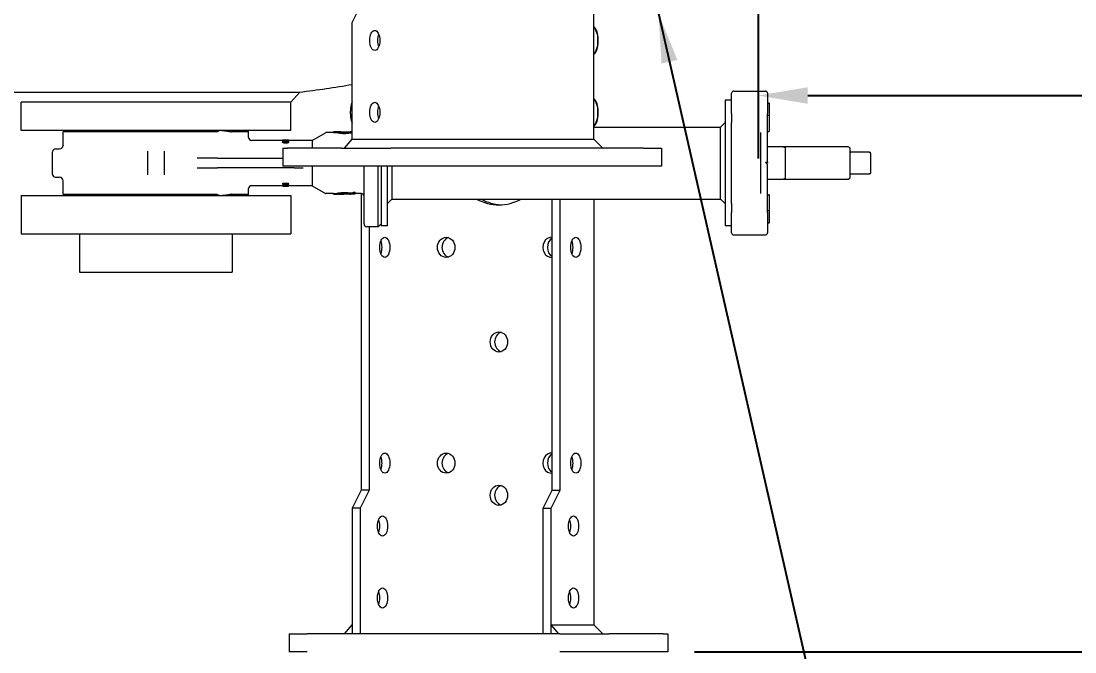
# Model space of a CAD drawing. Header units: inches. Extents: x 17 to 469, y 7 to 301.
# Drawn here: x 86.96 to 116.27, y 42.08 to 59.62 of the extents above; entities that cross this region are included whole.
import ezdxf

# ---------------------------------------------------------------- set-up
doc = ezdxf.new("R2010")
doc.units = ezdxf.units.IN
doc.header["$LTSCALE"] = 14
doc.header["$MEASUREMENT"] = 0
for name, color, linetype, lineweight in [('Dimension (ANSI)', 7, 'Continuous', 25), ('Symbol (ANSI)', 7, 'Continuous', 25), ('Visible (ANSI)', 7, 'Continuous', 50)]:
    doc.layers.add(name, color=color, linetype=linetype, lineweight=lineweight)
doc.styles.add('MEMCOR Medium', font='arial.ttf')
doc.dimstyles.new('Default (ANSI)', dxfattribs={"dimscale": 14, "dimtxt": 0.15, "dimasz": 0.098425, "dimexe": 0.125, "dimexo": 0.0625, "dimgap": 0.031496, "dimtad": 0, "dimtih": 1, "dimtoh": 1, "dimdec": 4, "dimrnd": 1e-08, "dimzin": 3, "dimdsep": 46, "dimlunit": 5, "dimtxsty": 'MEMCOR Medium', "dimcen": 0.09, "dimdle": 0.393701, "dimclrd": 256, "dimclre": 256, "dimclrt": 256, "dimadec": 0, "dimazin": 1, "dimtfac": 0.8, "dimtofl": 0, "dimtmove": 0, "dimatfit": 3, "dimfxl": 1, "dimfrac": 1, "dimtolj": 1, "dimtzin": 4, "dimlwd": -1, "dimlwe": -1, "dimarcsym": 0})
doc.dimstyles.new('Default (ANSI)$7', dxfattribs={"dimscale": 14, "dimtxt": 0.15, "dimasz": 0.098425, "dimexe": 0.125, "dimexo": 0.0625, "dimgap": 0.031496, "dimtad": 0, "dimtih": 1, "dimtoh": 1, "dimdec": 4, "dimrnd": 1e-08, "dimzin": 3, "dimdsep": 46, "dimlunit": 5, "dimtxsty": 'MEMCOR Medium', "dimcen": 0.09, "dimdle": 0.393701, "dimclrd": 256, "dimclre": 256, "dimclrt": 256, "dimadec": 0, "dimazin": 1, "dimtfac": 0.8, "dimtofl": 0, "dimtmove": 0, "dimatfit": 3, "dimfxl": 1, "dimfrac": 1, "dimtolj": 1, "dimtzin": 4, "dimlwd": -1, "dimlwe": -1, "dimarcsym": 0})

# ---------------------------------------------------------------- blocks, each defined once
blk = doc.blocks.new('*D22')
at = {"layer": 'Defpoints', "color": 0, "transparency": 16777216}
for p in [(143.305, 67.554), (107.462, 66.304), (143.305, 57.553)]:
    blk.add_point(p, dxfattribs=at)
at = {"layer": 'Dimension (ANSI)', "transparency": 16777216}
for p, q in [((143.305, 66.679), (143.305, 55.803)), ((107.462, 65.429), (107.462, 55.803)), ((108.84, 57.553), (117.879, 57.553)), ((141.927, 57.553), (133.045, 57.553))]:
    blk.add_line(p, q, dxfattribs=at)
for points in [[(108.84, 57.782), (108.84, 57.323), (107.462, 57.553)], [(141.927, 57.782), (141.927, 57.323), (143.305, 57.553)]]:
    blk.add_solid(points, dxfattribs=at)
at = {"layer": 'Dimension (ANSI)', "transparency": 16777216, "char_height": 2.1, "attachment_point": 5, "style": 'MEMCOR Medium'}
for s, insert in [('\\A1; 35{\\H0.8x;\\S13#16;} in', (125.462, 59.728)), ('\\A1;[910.4 mm]', (125.462, 55.766))]:
    blk.add_mtext(s, dxfattribs=dict(at, insert=insert))
blk = doc.blocks.new('*D23')
at = {"layer": 'Defpoints', "color": 0, "transparency": 16777216}
for p in [(90.292, 145.309), (29.862, 42.081), (70.446, 42.081)]:
    blk.add_point(p, dxfattribs=at)
at = {"layer": 'Dimension (ANSI)', "transparency": 16777216}
for p, q in [((89.417, 145.309), (28.112, 145.309)), ((29.862, 143.931), (29.862, 97.625)), ((29.862, 43.459), (29.862, 89.765)), ((69.571, 42.081), (28.112, 42.081))]:
    blk.add_line(p, q, dxfattribs=at)
for points in [[(29.633, 143.931), (30.092, 143.931), (29.862, 145.309)], [(29.633, 43.459), (30.092, 43.459), (29.862, 42.081)]]:
    blk.add_solid(points, dxfattribs=at)
at = {"layer": 'Dimension (ANSI)', "transparency": 16777216, "char_height": 2.1, "attachment_point": 5, "style": 'MEMCOR Medium'}
for s, insert in [('\\A1; 103{\\H0.8x;\\S1#4;} in', (29.862, 95.838)), ('\\A1;[2622.0 mm]', (29.862, 91.908))]:
    blk.add_mtext(s, dxfattribs=dict(at, insert=insert))
blk = doc.blocks.new('*D27')
at = {"layer": 'Defpoints', "color": 0, "transparency": 16777216}
for p in [(144.775, 73.054), (154.407, 73.054), (104.815, 42.081)]:
    blk.add_point(p, dxfattribs=at)
at = {"layer": 'Dimension (ANSI)', "transparency": 16777216}
for p, q in [((145.65, 73.054), (156.157, 73.054)), ((154.407, 71.676), (154.407, 60.868)), ((154.407, 43.459), (154.407, 54.267)), ((105.69, 42.081), (156.157, 42.081))]:
    blk.add_line(p, q, dxfattribs=at)
for points in [[(154.177, 71.676), (154.636, 71.676), (154.407, 73.054)], [(154.177, 43.459), (154.636, 43.459), (154.407, 42.081)]]:
    blk.add_solid(points, dxfattribs=at)
at = {"layer": 'Dimension (ANSI)', "transparency": 16777216, "char_height": 2.1, "attachment_point": 5, "style": 'MEMCOR Medium'}
for s, insert in [('\\A1; 31 in', (154.407, 59.081)), ('\\A1;[786.7 mm]', (154.407, 55.781))]:
    blk.add_mtext(s, dxfattribs=dict(at, insert=insert))

msp = doc.modelspace()

# ---------------------------------------------------------------- linework, layer by layer
at = {"layer": 'Visible (ANSI)', "linetype": 'Continuous', "lineweight": 18}
for p, q in [((96.17246, 59.58489), (96.42246, 60.08489)), ((102.88645, 56.33489), (102.88645, 59.83489)), ((96.17246, 56.33489), (96.17246, 59.58489)), ((86.71371, 57.64841), (90.71196, 57.64841)), ((90.71196, 57.64841), (94.71022, 57.64841)), ((94.46196, 57.36889), (94.71022, 57.64841)), ((106.72181, 57.09782), (106.72181, 57.61539)), ((106.78181, 57.67539), (107.66181, 57.67539)), ((107.72181, 57.61539), (107.72181, 57.09782)), ((86.96196, 56.58089), (86.96196, 57.36889)), ((94.46196, 57.36889), (86.96196, 57.36889)), ((94.46196, 56.58089), (94.46196, 57.36889)), ((96.17246, 57.33348), (96.15204, 57.33348)), ((106.54251, 57.42539), (106.54251, 53.92539)), ((106.72181, 57.42539), (106.54251, 57.42539)), ((107.73181, 57.34191), (107.76181, 57.34191)), ((107.77181, 57.01791), (107.77181, 57.33191)), ((106.72181, 57.05016), (106.72181, 57.09782)), ((106.72181, 57.05016), (106.72181, 56.80095)), ((107.72181, 57.09782), (107.72181, 57.05016)), ((107.72181, 55.72589), (107.72181, 57.05016)), ((107.73181, 57.00791), (107.76181, 57.00791)), ((107.77181, 57.01326), (107.77181, 57.01791)), ((107.77181, 56.73003), (107.77181, 57.01326)), ((94.46196, 56.58089), (86.96196, 56.58089)), ((88.17259, 56.58089), (88.13322, 56.54152)), ((93.25133, 56.58089), (93.2907, 56.54152)), ((96.17246, 56.8283), (96.15204, 56.8283)), ((102.88645, 56.67539), (106.41751, 56.67539)), ((106.41751, 56.67539), (106.54251, 56.80039)), ((106.41751, 56.3825), (106.41751, 56.67539)), ((106.72181, 54.54982), (106.72181, 56.80095)), ((107.77181, 56.71468), (107.77181, 56.73003)), ((107.77181, 56.56545), (107.77181, 56.71468)), ((92.41018, 56.54152), (88.13322, 56.54152)), ((88.13322, 56.16931), (88.13322, 56.54152)), ((93.2907, 56.54152), (92.8167, 56.54152)), ((93.2907, 56.38405), (93.2907, 56.54152)), ((94.23424, 56.30531), (93.36944, 56.30531)), ((94.23417, 56.30464), (94.23417, 56.29259)), ((94.23783, 56.3168), (94.23783, 56.30866)), ((94.23783, 56.3168), (94.39925, 56.3168)), ((94.32312, 56.29937), (94.32377, 56.29937)), ((94.32312, 56.29937), (94.32312, 56.28722)), ((94.32377, 56.28722), (94.32312, 56.28722)), ((94.32377, 56.29937), (94.32377, 56.28722)), ((94.32469, 56.30917), (94.32403, 56.30917)), ((94.39925, 56.3168), (94.39925, 56.30848)), ((95.06132, 56.30531), (94.40283, 56.30531)), ((94.40291, 56.30464), (94.40291, 56.29259)), ((95.06132, 56.30531), (95.43181, 56.51921)), ((95.06132, 56.30531), (95.06132, 56.08489)), ((95.64858, 56.52185), (95.44165, 56.52185)), ((95.64858, 56.53899), (95.64858, 56.54192)), ((95.69622, 56.54192), (95.64858, 56.54192)), ((95.64858, 56.53899), (95.64858, 56.51884)), ((95.69622, 56.54192), (95.69622, 56.54129)), ((95.77338, 56.54192), (95.72614, 56.54192)), ((95.72614, 56.54192), (95.72614, 56.541)), ((95.7462, 56.51669), (95.7462, 56.53689)), ((95.95595, 56.08489), (96.17246, 56.33489)), ((96.09963, 56.5245), (96.09963, 56.504)), ((96.17246, 56.54192), (96.13244, 56.54192)), ((96.17246, 56.33489), (97.26581, 56.33489)), ((97.26581, 56.33489), (98.20837, 56.33489)), ((98.20837, 56.33489), (102.54145, 56.33489)), ((102.54145, 56.33489), (102.88645, 56.33489)), ((102.88645, 56.33489), (103.13645, 56.08489)), ((106.41751, 54.67539), (106.41751, 56.3825)), ((107.52181, 56.52656), (107.52181, 54.82421)), ((107.73181, 56.55545), (107.76181, 56.55545)), ((87.83795, 55.36043), (87.83795, 55.99035)), ((87.91669, 56.06909), (88.02344, 56.06909)), ((90.47576, 56.00721), (90.47576, 55.34357)), ((90.94816, 55.34357), (90.94816, 56.00721)), ((94.23443, 56.26759), (94.23443, 56.25477)), ((94.24076, 56.08489), (94.37474, 56.08489)), ((94.24076, 56.08489), (94.24076, 55.58489)), ((95.87474, 56.08489), (94.37474, 56.08489)), ((94.40252, 56.26759), (94.40252, 56.25477)), ((95.87474, 56.08489), (97.24076, 56.08489)), ((104.27289, 56.08489), (97.24076, 56.08489)), ((104.27289, 56.08489), (104.77289, 56.08489)), ((104.77289, 56.08489), (104.77289, 55.58489)), ((108.1582, 56.12539), (107.72181, 56.12539)), ((108.1582, 56.12539), (108.16181, 56.12539)), ((108.19139, 56.12539), (108.16181, 56.12539)), ((109.95141, 56.12539), (108.19139, 56.12539)), ((108.22181, 55.28539), (108.22181, 56.06539)), ((109.95141, 56.12539), (109.96181, 56.12539)), ((110.02181, 55.28539), (110.02181, 56.06539)), ((92.21236, 55.81318), (91.85577, 55.81318)), ((92.42007, 55.81318), (92.21236, 55.81318)), ((92.42007, 55.81318), (93.64636, 55.81318)), ((93.64636, 55.81318), (94.24076, 55.81318)), ((107.6936, 55.69008), (107.66181, 55.69008)), ((107.66181, 55.69008), (107.69928, 55.65261)), ((110.55213, 55.97539), (110.04181, 55.97539)), ((110.55213, 55.97539), (110.55681, 55.97539)), ((110.59681, 55.41539), (110.59681, 55.93539)), ((91.85577, 55.53759), (92.21236, 55.53759)), ((92.21236, 55.53759), (92.42007, 55.53759)), ((93.64636, 55.53759), (92.42007, 55.53759)), ((94.56007, 55.53759), (93.64636, 55.53759)), ((94.37474, 55.58489), (94.24076, 55.58489)), ((95.87474, 55.58489), (94.37474, 55.58489)), ((94.56007, 55.53759), (94.80745, 55.53759)), ((95.06132, 55.58489), (95.06132, 55.04547)), ((97.24076, 55.58489), (95.87474, 55.58489)), ((96.49937, 53.98263), (96.49937, 55.58489)), ((96.89307, 53.90389), (96.89307, 55.58489)), ((96.97181, 55.58489), (96.97181, 53.92539)), ((97.15111, 53.92539), (97.15111, 55.58489)), ((104.27289, 55.58489), (97.24076, 55.58489)), ((97.27611, 55.58489), (97.27611, 54.67539)), ((104.77289, 55.58489), (104.27289, 55.58489)), ((107.69928, 55.65261), (107.71703, 55.63486)), ((107.72181, 54.30062), (107.72181, 55.62489)), ((87.91669, 55.28169), (88.02344, 55.28169)), ((88.13322, 54.80926), (88.13322, 55.18147)), ((94.23783, 55.11431), (94.39925, 55.11431)), ((94.23783, 55.10109), (94.23783, 55.11431)), ((94.39925, 55.10109), (94.23783, 55.10109)), ((94.23783, 55.08402), (94.23783, 55.10109)), ((94.39925, 55.10109), (94.39925, 55.11431)), ((94.39925, 55.10109), (94.39925, 55.08418)), ((107.72181, 55.22539), (108.1582, 55.22539)), ((108.16181, 55.22539), (108.1582, 55.22539)), ((108.16181, 55.22539), (108.19139, 55.22539)), ((108.19139, 55.22539), (109.95141, 55.22539)), ((109.96181, 55.22539), (109.95141, 55.22539)), ((110.04181, 55.37539), (110.55213, 55.37539)), ((110.55681, 55.37539), (110.55213, 55.37539)), ((88.13322, 54.80926), (92.41018, 54.80926)), ((88.17259, 54.76989), (88.13322, 54.80926)), ((92.8167, 54.80926), (93.2907, 54.80926)), ((93.25133, 54.76989), (93.2907, 54.80926)), ((93.2907, 54.80926), (93.2907, 54.96673)), ((94.23783, 55.04547), (93.36944, 55.04547)), ((94.23783, 55.06028), (94.25806, 55.06028)), ((94.23783, 55.04819), (94.23783, 55.06028)), ((94.23783, 55.04419), (94.23783, 55.04819)), ((94.39925, 55.04819), (94.23783, 55.04819)), ((94.23783, 55.03519), (94.23783, 55.04419)), ((94.23783, 55.04419), (94.37701, 55.04419)), ((94.23783, 55.03398), (94.23783, 55.03519)), ((94.23783, 55.03398), (94.39925, 55.03398)), ((94.2564, 55.09088), (94.2564, 55.08374)), ((94.2564, 55.09088), (94.38067, 55.09088)), ((94.26713, 55.06692), (94.26713, 55.07939)), ((94.39925, 55.03492), (94.27145, 55.03492)), ((94.37948, 55.06028), (94.39925, 55.06028)), ((94.38067, 55.08374), (94.38067, 55.09088)), ((94.39925, 55.04819), (94.39925, 55.06028)), ((94.39925, 55.04819), (94.39925, 55.04236)), ((95.06132, 55.04547), (94.39925, 55.04547)), ((94.39925, 55.03492), (94.39925, 55.04236)), ((94.39925, 55.03492), (94.39925, 55.03398)), ((95.06132, 55.04547), (95.43181, 54.83157)), ((95.64858, 54.82893), (95.44165, 54.82893)), ((95.64858, 54.81179), (95.64858, 54.83194)), ((95.64858, 54.80885), (95.64858, 54.81179)), ((95.69622, 54.80885), (95.64858, 54.80885)), ((95.69622, 54.80949), (95.69622, 54.80885)), ((95.72614, 54.80885), (95.72614, 54.80977)), ((95.77338, 54.80885), (95.72614, 54.80885)), ((95.7462, 54.81389), (95.7462, 54.83408)), ((96.09963, 54.84678), (96.09963, 54.82628)), ((96.17968, 54.80885), (96.13244, 54.80885)), ((96.17968, 54.80885), (96.17968, 54.82059)), ((96.20133, 54.84223), (96.20133, 54.86314)), ((96.20133, 54.86314), (96.24897, 54.86314)), ((96.24897, 54.84223), (96.20133, 54.84223)), ((96.20133, 54.83127), (96.20133, 54.84223)), ((96.20133, 54.81516), (96.20133, 54.82141)), ((96.20133, 54.81516), (96.24897, 54.81516)), ((96.24897, 54.84223), (96.24897, 54.86314)), ((96.24897, 54.84223), (96.24897, 54.81516)), ((96.42063, 54.82893), (96.24897, 54.82893)), ((96.42246, 54.82891), (96.42246, 46.58089)), ((86.96196, 54.76989), (94.46196, 54.76989)), ((86.96196, 54.76989), (86.96196, 53.70739)), ((94.46196, 54.76989), (94.46196, 53.70739)), ((97.27611, 54.67539), (97.15111, 54.55039)), ((97.27611, 54.67539), (106.41751, 54.67539)), ((101.73415, 46.58089), (101.73415, 54.67539)), ((101.95065, 46.58089), (101.95065, 54.67539)), ((102.88645, 54.67539), (102.88645, 42.83089)), ((106.41751, 54.67539), (106.54251, 54.55039)), ((106.72181, 54.54982), (106.72181, 54.30062)), ((107.73181, 54.79532), (107.76181, 54.79532)), ((107.77181, 54.6361), (107.77181, 54.78532)), ((107.77181, 54.62075), (107.77181, 54.6361)), ((107.77181, 54.33752), (107.77181, 54.62075)), ((106.72181, 54.25296), (106.72181, 54.30062)), ((106.72181, 53.73539), (106.72181, 54.25296)), ((107.72181, 54.30062), (107.72181, 54.25296)), ((107.72181, 54.25296), (107.72181, 53.73539)), ((107.76181, 54.34287), (107.73181, 54.34287)), ((107.77181, 54.33287), (107.77181, 54.33752)), ((107.77181, 54.01887), (107.77181, 54.33287)), ((96.97181, 53.98263), (96.89307, 53.90389)), ((107.73181, 54.00887), (107.76181, 54.00887)), ((86.96196, 53.70739), (94.46196, 53.70739)), ((88.58696, 53.70739), (88.58696, 52.64489)), ((92.83696, 53.70739), (92.83696, 52.64489)), ((96.89307, 53.90389), (96.57811, 53.90389)), ((96.63896, 53.90389), (96.63896, 46.58089)), ((97.15111, 53.92539), (96.97181, 53.92539)), ((106.72181, 53.92539), (106.54251, 53.92539)), ((106.78181, 53.67539), (107.66181, 53.67539)), ((88.58696, 52.64489), (92.83696, 52.64489)), ((96.42246, 46.58089), (96.17246, 46.08089)), ((96.63896, 46.58089), (96.38896, 46.08089)), ((96.63896, 46.58089), (96.42246, 46.58089)), ((101.48415, 46.08089), (101.73415, 46.58089)), ((101.70065, 46.08089), (101.95065, 46.58089)), ((101.73415, 46.58089), (101.95065, 46.58089)), ((96.17246, 46.08089), (96.17246, 42.58089)), ((96.38896, 46.08089), (96.17246, 46.08089)), ((96.38896, 46.08089), (96.38896, 42.58089)), ((101.48415, 42.58089), (101.48415, 46.08089)), ((101.48415, 46.08089), (101.70065, 46.08089)), ((101.70065, 42.58089), (101.70065, 46.08089)), ((95.95595, 42.58089), (96.17246, 42.83089)), ((96.17246, 42.83089), (96.17246, 42.58089)), ((101.91716, 42.58089), (101.70065, 42.83089)), ((101.70065, 42.58089), (101.70065, 42.83089)), ((101.70065, 42.83089), (102.79401, 42.83089)), ((102.79401, 42.83089), (102.88645, 42.83089)), ((102.88645, 42.83089), (103.13645, 42.58089)), ((94.41693, 42.58089), (94.91693, 42.58089)), ((94.41693, 42.58089), (94.41693, 42.08089)), ((101.94905, 42.58089), (94.91693, 42.58089)), ((101.94905, 42.58089), (103.31508, 42.58089)), ((104.81508, 42.58089), (103.31508, 42.58089)), ((104.81508, 42.58089), (104.94905, 42.58089)), ((104.94905, 42.58089), (104.94905, 42.08089)), ((94.91693, 42.08089), (94.41693, 42.08089)), ((103.31508, 42.08089), (101.94905, 42.08089)), ((104.81508, 42.08089), (103.31508, 42.08089)), ((104.94905, 42.08089), (104.81508, 42.08089))]:
    msp.add_line(p, q, dxfattribs=at)
for centre, radius, start, end in [((90.71196, 90.21389), 32.81, 276.999504, 279.580181), ((106.78181, 57.61539), 0.06, 90, 180), ((107.66181, 57.61539), 0.06, 0, 90), ((107.73181, 57.35191), 0.01, 180, 270), ((107.76181, 57.33191), 0.01, 0, 90), ((107.73181, 56.99791), 0.01, 90, 180), ((107.76181, 57.01791), 0.01, 270, 0), ((107.76181, 56.56545), 0.01, 270, 0), ((93.36944, 56.38405), 0.07874, 180, 270), ((95.44165, 56.50216), 0.01969, 90, 120), ((107.73181, 56.54545), 0.01, 90, 180), ((87.91669, 55.99035), 0.07874, 90, 180), ((88.02344, 56.17932), 0.11024, 270, 354.787216), ((108.16181, 56.06539), 0.06, 0, 90), ((109.96181, 56.06539), 0.06, 0, 90), ((110.04181, 55.99539), 0.02, 180, 270), ((110.55681, 55.93539), 0.04, 0, 90), ((110.55681, 55.41539), 0.04, 270, 0), ((87.91669, 55.36043), 0.07874, 180, 270), ((88.02344, 55.17145), 0.11024, 5.212784, 90), ((108.16181, 55.28539), 0.06, 270, 0), ((109.96181, 55.28539), 0.06, 270, 0), ((110.04181, 55.35539), 0.02, 90, 180), ((93.36944, 54.96673), 0.07874, 90, 180), ((95.44165, 54.84862), 0.01969, 240, 270), ((96.42063, 54.75019), 0.07874, 0, 90), ((107.73181, 54.80532), 0.01, 180, 270), ((107.76181, 54.78532), 0.01, 0, 90), ((107.73181, 54.35287), 0.01, 180, 270), ((107.76181, 54.33287), 0.01, 0, 90), ((96.57811, 53.98263), 0.07874, 180, 270), ((107.73181, 53.99887), 0.01, 90, 180), ((107.76181, 54.01887), 0.01, 270, 0), ((106.78181, 53.73539), 0.06, 180, 270), ((107.66181, 53.73539), 0.06, 270, 0)]:
    msp.add_arc(centre, radius, start, end, dxfattribs=at)
for centre, major_axis, ratio in [((96.79746, 59.08489), (0, -0.28), 0.5), ((96.79746, 57.08489), (0, -0.28), 0.5), ((97.07732, 53.33089), (0, 0.28), 0.5), ((98.78485, 53.33089), (0, -0.28), 0.8660254), ((102.38901, 53.33089), (0, 0.28), 0.5), ((100.24991, 50.69989), (0, -0.28), 0.8660254), ((97.07732, 47.33089), (0, 0.28), 0.5), ((98.78485, 47.33089), (0, -0.28), 0.8660254), ((102.38901, 47.33089), (0, 0.28), 0.5), ((100.24991, 46.43689), (0, -0.28), 0.8660254), ((97.01396, 45.58089), (0, -0.28), 0.5), ((102.32565, 45.58089), (0, -0.28), 0.5), ((97.01396, 43.58089), (0, -0.28), 0.5), ((102.32565, 43.58089), (0, -0.28), 0.5)]:
    msp.add_ellipse(centre, major_axis=major_axis, ratio=ratio, dxfattribs=at)
for centre, major_axis, ratio, start_param, end_param in [((97.01396, 59.08489), (0, -0.28), 0.5, 4.02552272, 5.39925524), ((102.78616, 59.08089), (0, 0.4375), 0.5, 5.75958653, 5.80689631), ((102.78616, 59.08089), (0, 0.4375), 0.5, 4.71238898, 5.75958653), ((102.78616, 59.08089), (0, 0.4375), 0.5, 3.66519143, 4.71238898), ((102.78616, 59.08089), (0, 0.4375), 0.5, 3.61788165, 3.66519143), ((102.78616, 57.08089), (0, 0.4375), 0.5, 5.75958653, 5.80689631), ((102.78616, 57.08089), (0, 0.4375), 0.5, 4.71238898, 5.75958653), ((97.01396, 57.08489), (0, -0.28), 0.5, 4.02552272, 5.39925524), ((102.78616, 57.08089), (0, 0.4375), 0.5, 3.66519143, 4.71238898), ((102.78616, 57.08089), (0, 0.4375), 0.5, 3.61788165, 3.66519143), ((95.33237, 55.67539), (3.84512, 0), 0.22535973, 1.46296322, 1.48846801), ((95.33237, 55.67539), (3.75602, 0), 0.22535973, 1.460395, 1.48651052), ((95.54906, 55.67539), (3.84512, 0), 0.22535973, 1.52376719, 1.53251621), ((95.54906, 55.67539), (3.84512, 0), 0.22535973, 1.43079929, 1.51039465), ((95.33237, 55.67539), (3.84512, 0), 0.22535973, 1.38656552, 1.44650177), ((95.33237, 55.67539), (3.84512, 0), 0.22535973, 1.35053963, 1.36990693), ((95.33237, 55.67539), (3.75602, 0), 0.22535973, 1.34522559, 1.36507409), ((95.54906, 55.67539), (3.84512, 0), 0.22535973, 1.40795115, 1.41730096), ((107.66181, 55.72589), (-0.06, 0), 0.425, 2.54089812, 3.14159265), ((107.66181, 55.62489), (0.06, 0), 0.425, 0, 0.40187065), ((94.15139, 55.67539), (-1.25056, 0), 0.51315789, 1.63997084, 1.75220353), ((94.19222, 55.67539), (-1.26151, 0), 0.5087001, 1.63363812, 1.73564898), ((95.33237, 55.67539), (3.75602, 0), 0.22535973, 4.79667479, 4.82279031), ((95.33237, 55.67539), (-3.84512, 0), 0.22535973, 1.65312465, 1.67862943), ((95.54906, 55.67539), (-3.84512, 0), 0.22535973, 1.60907645, 1.61782546), ((95.54906, 55.67539), (-3.84512, 0), 0.22535973, 1.631198, 1.71079336), ((95.33237, 55.67539), (-3.84512, 0), 0.22535973, 1.69509088, 1.75502713), ((95.33237, 55.67539), (3.75602, 0), 0.22535973, 4.91811122, 4.94585531), ((95.33237, 55.67539), (-3.84512, 0), 0.22535973, 1.77168573, 1.79875604), ((95.54906, 55.67539), (-3.84512, 0), 0.22535973, 1.72429169, 1.7412574), ((100.24991, 56.14089), (0, -1.63), 0.8660254, 5.83005189, 6.73631873), ((100.37491, 56.14089), (0, -1.63), 0.8660254, 5.83005189, 6.2388955), ((96.86081, 53.33089), (0, 0.28), 0.5, 4.02552272, 5.39925524), ((98.90985, 53.33089), (0, 0.28), 0.8660254, 0.2606883, 2.88090435), ((101.71497, 53.33089), (0, -0.28), 0.8660254, 3.06241882, 6.36235914), ((101.83997, 53.33089), (0, -0.28), 0.8660254, 3.59318652, 5.83159144), ((102.1725, 53.33089), (0, 0.28), 0.5, 4.02552272, 5.39925524), ((100.37491, 50.69989), (0, 0.28), 0.8660254, 0.2606883, 2.88090435), ((96.86081, 47.33089), (0, 0.28), 0.5, 4.02552272, 5.39925524), ((98.90985, 47.33089), (0, 0.28), 0.8660254, 0.2606883, 2.88090435), ((101.71497, 47.33089), (0, -0.28), 0.8660254, 3.06241882, 6.36235914), ((101.83997, 47.33089), (0, -0.28), 0.8660254, 3.59318652, 5.83159144), ((102.1725, 47.33089), (0, 0.28), 0.5, 4.02552272, 5.39925524), ((100.37491, 46.43689), (0, 0.28), 0.8660254, 0.2606883, 2.88090435), ((96.79746, 45.58089), (0, 0.28), 0.5, 4.02552272, 5.39925524), ((102.10915, 45.58089), (0, 0.28), 0.5, 4.02552272, 5.39925524), ((96.79746, 43.58089), (0, 0.28), 0.5, 4.02552272, 5.39925524), ((102.10915, 43.58089), (0, 0.28), 0.5, 4.02552272, 5.39925524)]:
    msp.add_ellipse(centre, major_axis=major_axis, ratio=ratio, start_param=start_param, end_param=end_param, dxfattribs=at)
for points, weights in [([(102.88645, 59.46999), (102.89111, 59.46488), (102.89553, 59.45977)], [1.00669207358, 1.0036135676, 1]), ([(102.89553, 59.45977), (102.94629, 59.40116), (102.97107, 59.33348)], [1, 1.04314139574, 1.01001874936]), ([(102.97107, 59.33348), (103.00491, 59.19812), (103.00491, 59.08089)], [1.01001874936, 1.04314139574, 1]), ([(103.00491, 59.08089), (103.00491, 58.96366), (102.97107, 58.8283)], [1, 1.04314139574, 1.01001874936]), ([(102.89553, 58.702), (102.89111, 58.6969), (102.88645, 58.69179)], [1, 1.0036135676, 1.00669207358]), ([(102.97107, 58.8283), (102.94629, 58.76062), (102.89553, 58.702)], [1.01001874936, 1.04314139574, 1]), ([(102.88645, 57.46999), (102.89111, 57.46488), (102.89553, 57.45977)], [1.00669207358, 1.0036135676, 1]), ([(102.89553, 57.45977), (102.94629, 57.40116), (102.97107, 57.33348)], [1, 1.04314139574, 1.01001874936]), ([(96.15204, 57.33348), (96.1182, 57.19812), (96.1182, 57.08089)], [1.01001874936, 1.04314139574, 1]), ([(96.17246, 57.37975), (96.16086, 57.35755), (96.15204, 57.33348)], [1.02384079575, 1.02155693855, 1.01001874936]), ([(102.97107, 57.33348), (103.00491, 57.19812), (103.00491, 57.08089)], [1.01001874936, 1.04314139574, 1]), ([(96.1182, 57.08089), (96.1182, 56.96366), (96.15204, 56.8283)], [1, 1.04314139574, 1.01001874936]), ([(103.00491, 57.08089), (103.00491, 56.96366), (102.97107, 56.8283)], [1, 1.04314139574, 1.01001874936]), ([(92.55106, 56.58089), (92.68208, 56.57469), (92.81511, 56.54174)], [1, 1.00263245458, 1.00001729957]), ([(96.15204, 56.8283), (96.16086, 56.80422), (96.17246, 56.78202)], [1.01001874936, 1.02155693855, 1.02384079575]), ([(102.89553, 56.702), (102.89111, 56.6969), (102.88645, 56.69179)], [1, 1.0036135676, 1.00669207358]), ([(102.97107, 56.8283), (102.94629, 56.76062), (102.89553, 56.702)], [1.01001874936, 1.04314139574, 1]), ([(92.81511, 54.80904), (92.68208, 54.77609), (92.55106, 54.76989)], [1.00001729957, 1.00263245458, 1])]:
    msp.add_rational_spline(points, weights, degree=2, dxfattribs=at)
for points, knots in [([(92.41393, 56.54305), (92.41751, 56.54753), (92.42147, 56.55171), (92.44094, 56.56887), (92.46088, 56.57775), (92.4843, 56.58089)], [1.494648308, 1.494648308, 1.494648308, 1.494648308, 1.572205019, 1.572205019, 1.842813011, 1.842813011, 1.842813011, 1.842813011]), ([(92.41393, 56.54305), (92.41382, 56.54292), (92.4137, 56.54279), (92.41318, 56.5423), (92.4127, 56.54201), (92.41155, 56.54162), (92.41089, 56.54152), (92.41018, 56.54152)], [0.1754232945, 0.1754232945, 0.1754232945, 0.1754232945, 0.1777740247, 0.1777740247, 0.185040697, 0.185040697, 0.1923073693, 0.1923073693, 0.1923073693, 0.1923073693]), ([(94.24803, 56.31116), (94.24363, 56.31054), (94.24041, 56.30975), (94.23637, 56.30805), (94.23449, 56.30693), (94.23418, 56.30496), (94.23417, 56.3048), (94.23417, 56.30464)], [-0.169162625, -0.169162625, -0.169162625, -0.169162625, -0.077769226, -0.077769226, -0.006331753, -0.006331753, 0, 0, 0, 0]), ([(94.23417, 56.30464), (94.23417, 56.30322), (94.23521, 56.30169), (94.24007, 56.29865), (94.24361, 56.29723), (94.25219, 56.29481), (94.2567, 56.29384), (94.26718, 56.29238), (94.27282, 56.29196), (94.2801, 56.2918), (94.28146, 56.29178), (94.28283, 56.29178)], [-0.20866782, -0.20866782, -0.20866782, -0.20866782, -0.153212396, -0.153212396, -0.100148876, -0.100148876, -0.05568208, -0.05568208, -0.010386437, -0.010386437, 0, 0, 0, 0]), ([(94.25407, 56.28223), (94.25317, 56.28243), (94.2523, 56.28263), (94.24803, 56.28369), (94.24339, 56.28504), (94.23787, 56.28778), (94.23648, 56.28874), (94.23459, 56.29069), (94.23417, 56.29166), (94.23417, 56.29259)], [0.0797822314, 0.0797822314, 0.0797822314, 0.0797822314, 0.0886816865, 0.0886816865, 0.1243163036, 0.1243163036, 0.1432684005, 0.1432684005, 0.1632373199, 0.1632373199, 0.1632373199, 0.1632373199]), ([(94.31841, 56.2866), (94.29395, 56.2866), (94.27718, 56.28564), (94.25732, 56.28309), (94.25249, 56.28194), (94.24534, 56.27988), (94.24201, 56.27843), (94.23659, 56.27458), (94.23511, 56.27219), (94.23449, 56.26898), (94.23443, 56.26829), (94.23443, 56.26759)], [-0.183267652, -0.183267652, -0.183267652, -0.183267652, -0.137364505, -0.137364505, -0.107367132, -0.107367132, -0.065073463, -0.065073463, -0.01379241, -0.01379241, 0, 0, 0, 0]), ([(94.28243, 56.31291), (94.27598, 56.31291), (94.26972, 56.31279), (94.2599, 56.31233), (94.2546, 56.31202), (94.24894, 56.31129), (94.24848, 56.31123), (94.24803, 56.31116)], [-0.146175631, -0.146175631, -0.146175631, -0.146175631, -0.059850058, -0.059850058, -0.004970964, -0.004970964, 0, 0, 0, 0]), ([(94.25026, 56.30459), (94.25026, 56.30542), (94.25096, 56.3062), (94.25413, 56.30754), (94.25636, 56.30808), (94.26178, 56.30895), (94.26517, 56.30934), (94.27415, 56.30991), (94.27904, 56.31002), (94.284, 56.31002)], [-0.155047217, -0.155047217, -0.155047217, -0.155047217, -0.112997761, -0.112997761, -0.073977698, -0.073977698, -0.037792509, -0.037792509, 0, 0, 0, 0]), ([(94.28073, 56.29779), (94.27614, 56.29779), (94.27155, 56.29796), (94.26404, 56.29871), (94.26115, 56.29917), (94.25659, 56.30024), (94.25432, 56.30091), (94.25093, 56.30273), (94.25026, 56.30368), (94.25026, 56.30459)], [-0.16231389, -0.16231389, -0.16231389, -0.16231389, -0.10956079, -0.10956079, -0.068871388, -0.068871388, -0.035084938, -0.035084938, 0, 0, 0, 0]), ([(94.25235, 56.26759), (94.25235, 56.26846), (94.25251, 56.26932), (94.25327, 56.27089), (94.25382, 56.2716), (94.25524, 56.27281), (94.25666, 56.27386), (94.26261, 56.2759), (94.26605, 56.27661), (94.26975, 56.27712)], [-0.151018734, -0.151018734, -0.151018734, -0.151018734, -0.104414417, -0.104414417, -0.062981248, -0.062981248, -0.03031587, -0.03031587, 0, 0, 0, 0]), ([(94.26975, 56.27712), (94.27824, 56.27833), (94.28643, 56.27863), (94.29902, 56.27905), (94.30942, 56.27913), (94.31841, 56.27913)], [-0.0957813868, -0.0957813868, -0.0957813868, -0.0957813868, -0.0684710599, -0.0684710599, 0, 0, 0, 0]), ([(94.30847, 56.30225), (94.30583, 56.30118), (94.30264, 56.30004), (94.2974, 56.29888), (94.29532, 56.29851), (94.28859, 56.29791), (94.28458, 56.29779), (94.28073, 56.29779)], [-0.111146178, -0.111146178, -0.111146178, -0.111146178, -0.05471455, -0.05471455, -0.02932679, -0.02932679, 0, 0, 0, 0]), ([(94.32403, 56.30917), (94.32155, 56.30997), (94.31843, 56.31066), (94.31014, 56.31182), (94.30565, 56.31217), (94.29652, 56.31271), (94.29097, 56.31287), (94.28423, 56.31291), (94.28333, 56.31291), (94.28243, 56.31291)], [-0.114117262, -0.114117262, -0.114117262, -0.114117262, -0.0842587, -0.0842587, -0.051386541, -0.051386541, -0.006850061, -0.006850061, 0, 0, 0, 0]), ([(94.28283, 56.29178), (94.28792, 56.29178), (94.29304, 56.29197), (94.30274, 56.29292), (94.30629, 56.2936), (94.3145, 56.29558), (94.31858, 56.29716), (94.32223, 56.29892), (94.32268, 56.29914), (94.32312, 56.29937)], [-0.122109379, -0.122109379, -0.122109379, -0.122109379, -0.092768877, -0.092768877, -0.062762786, -0.062762786, -0.008094463, -0.008094463, 0, 0, 0, 0]), ([(94.284, 56.31002), (94.2882, 56.31002), (94.29236, 56.30994), (94.29889, 56.30965), (94.30281, 56.30944), (94.31171, 56.30847), (94.31548, 56.30781), (94.31854, 56.30698)], [-0.145313892, -0.145313892, -0.145313892, -0.145313892, -0.082129114, -0.082129114, -0.042718999, -0.042718999, 0, 0, 0, 0]), ([(94.31854, 56.30698), (94.31666, 56.30614), (94.3148, 56.30526), (94.31174, 56.30368), (94.31015, 56.3029), (94.30847, 56.30225)], [-0.0650004545, -0.0650004545, -0.0650004545, -0.0650004545, -0.0263321856, -0.0263321856, 0, 0, 0, 0]), ([(94.40252, 56.26759), (94.40252, 56.26934), (94.40213, 56.27106), (94.40036, 56.27415), (94.39909, 56.27553), (94.39476, 56.27856), (94.39138, 56.28002), (94.38253, 56.28254), (94.37656, 56.28366), (94.35621, 56.28588), (94.34157, 56.28642), (94.32406, 56.28659), (94.32123, 56.2866), (94.31841, 56.2866)], [-0.380131877, -0.380131877, -0.380131877, -0.380131877, -0.324998936, -0.324998936, -0.275383658, -0.275383658, -0.207411723, -0.207411723, -0.133500012, -0.133500012, -0.021496186, -0.021496186, 0, 0, 0, 0]), ([(94.31841, 56.27913), (94.3347, 56.27913), (94.34457, 56.2788), (94.35488, 56.27839), (94.36171, 56.27794), (94.36759, 56.27707)], [-0.0793337954, -0.0793337954, -0.0793337954, -0.0793337954, -0.0486518873, -0.0486518873, 0, 0, 0, 0]), ([(94.32377, 56.29937), (94.32618, 56.29823), (94.32925, 56.29713), (94.33714, 56.29517), (94.34157, 56.29444), (94.35026, 56.29338), (94.35485, 56.29304), (94.36038, 56.29295), (94.36111, 56.29294), (94.36184, 56.29294)], [-0.113852717, -0.113852717, -0.113852717, -0.113852717, -0.078402966, -0.078402966, -0.042224043, -0.042224043, -0.005548057, -0.005548057, 0, 0, 0, 0]), ([(94.3604, 56.31245), (94.35645, 56.31245), (94.35248, 56.3124), (94.34409, 56.31209), (94.34104, 56.31184), (94.3339, 56.31115), (94.32959, 56.3104), (94.32564, 56.30942), (94.32515, 56.3093), (94.32469, 56.30917)], [-0.0893210162, -0.0893210162, -0.0893210162, -0.0893210162, -0.0748377991, -0.0748377991, -0.0572298624, -0.0572298624, -0.0071630933, -0.0071630933, 0, 0, 0, 0]), ([(94.32926, 56.30228), (94.33106, 56.30349), (94.3334, 56.30451), (94.33631, 56.30576), (94.33804, 56.30641), (94.33934, 56.30683)], [-0.0296076794, -0.0296076794, -0.0296076794, -0.0296076794, -0.0204319086, -0.0204319086, 0, 0, 0, 0]), ([(94.36157, 56.29854), (94.35611, 56.29854), (94.35068, 56.29874), (94.34362, 56.29939), (94.34214, 56.29957), (94.33628, 56.30043), (94.33243, 56.30137), (94.32926, 56.30228)], [-0.0851095347, -0.0851095347, -0.0851095347, -0.0851095347, -0.0528430066, -0.0528430066, -0.0403305854, -0.0403305854, 0, 0, 0, 0]), ([(94.33934, 56.30683), (94.34129, 56.30745), (94.34368, 56.30802), (94.34928, 56.30887), (94.35165, 56.30906), (94.35638, 56.30936), (94.35962, 56.30944), (94.36288, 56.30944)], [-0.0539657006, -0.0539657006, -0.0539657006, -0.0539657006, -0.0388990524, -0.0388990524, -0.0248851617, -0.0248851617, 0, 0, 0, 0]), ([(94.40291, 56.30464), (94.40291, 56.30596), (94.40202, 56.30717), (94.39722, 56.30946), (94.39353, 56.31019), (94.38703, 56.31122), (94.38317, 56.31163), (94.37413, 56.31222), (94.36924, 56.31238), (94.36287, 56.31244), (94.36163, 56.31245), (94.3604, 56.31245)], [-0.153629344, -0.153629344, -0.153629344, -0.153629344, -0.122804966, -0.122804966, -0.086993983, -0.086993983, -0.048665291, -0.048665291, -0.009435198, -0.009435198, 0, 0, 0, 0]), ([(94.38695, 56.30466), (94.38695, 56.30419), (94.38677, 56.30371), (94.38596, 56.30278), (94.38536, 56.30234), (94.3829, 56.30108), (94.38077, 56.30052), (94.37693, 56.29967), (94.37441, 56.29927), (94.36838, 56.29868), (94.36502, 56.29854), (94.36157, 56.29854)], [-0.0860159389, -0.0860159389, -0.0860159389, -0.0860159389, -0.0760367998, -0.0760367998, -0.0670254578, -0.0670254578, -0.0497691391, -0.0497691391, -0.0262269231, -0.0262269231, 0, 0, 0, 0]), ([(94.36184, 56.29294), (94.36661, 56.29294), (94.37129, 56.29314), (94.3801, 56.29403), (94.38396, 56.29468), (94.39047, 56.2962), (94.3945, 56.29734), (94.40087, 56.30056), (94.40238, 56.30221), (94.40287, 56.30404), (94.40291, 56.30434), (94.40291, 56.30464)], [-0.255718672, -0.255718672, -0.255718672, -0.255718672, -0.190011179, -0.190011179, -0.126100129, -0.126100129, -0.068841174, -0.068841174, -0.011447006, -0.011447006, 0, 0, 0, 0]), ([(94.36288, 56.30944), (94.36623, 56.30944), (94.36954, 56.30936), (94.37517, 56.30899), (94.37741, 56.30874), (94.38094, 56.30815), (94.38311, 56.30772), (94.38633, 56.3063), (94.38695, 56.30551), (94.38695, 56.30466)], [-0.153680281, -0.153680281, -0.153680281, -0.153680281, -0.105404502, -0.105404502, -0.065549431, -0.065549431, -0.032767211, -0.032767211, 0, 0, 0, 0]), ([(94.36759, 56.27707), (94.37137, 56.27651), (94.37492, 56.27576), (94.38046, 56.27372), (94.38184, 56.27272), (94.38408, 56.27062), (94.3846, 56.26911), (94.3846, 56.26759)], [-0.0644882865, -0.0644882865, -0.0644882865, -0.0644882865, -0.0466822723, -0.0466822723, -0.0300440726, -0.0300440726, 0, 0, 0, 0]), ([(94.40291, 56.29259), (94.40291, 56.29094), (94.40174, 56.28911), (94.39581, 56.28567), (94.39209, 56.28446), (94.387, 56.28313), (94.385, 56.28269), (94.38284, 56.2823)], [0, 0, 0, 0, 0.062902933, 0.062902933, 0.119146883, 0.119146883, 0.151522551, 0.151522551, 0.151522551, 0.151522551]), ([(95.7462, 56.53689), (95.75769, 56.53414), (95.77402, 56.53045), (95.81262, 56.52318), (95.83803, 56.51912), (95.89386, 56.51335), (95.92429, 56.51172), (95.95291, 56.51172), (95.98153, 56.51172), (96.01196, 56.51335), (96.06179, 56.5185), (96.08221, 56.52149), (96.09963, 56.5245)], [-0.63773141, -0.63773141, -0.63773141, -0.63773141, -0.43617685, -0.43617685, -0.21808842, -0.21808842, 0, 0, 0, 0.21808842, 0.21808842, 0.38930957, 0.38930957, 0.38930957, 0.38930957]), ([(96.09963, 56.504), (96.08222, 56.50091), (96.0618, 56.49785), (96.01197, 56.49257), (95.98154, 56.4909), (95.95291, 56.4909), (95.92428, 56.4909), (95.89385, 56.49257), (95.83802, 56.49849), (95.81261, 56.50265), (95.77402, 56.51009), (95.75769, 56.51387), (95.7462, 56.51669)], [-0.38940291, -0.38940291, -0.38940291, -0.38940291, -0.21814497, -0.21814497, 0, 0, 0, 0.21814497, 0.21814497, 0.43628994, 0.43628994, 0.63791655, 0.63791655, 0.63791655, 0.63791655]), ([(96.03676, 56.52726), (96.03187, 56.52678), (96.02683, 56.52632), (95.9996, 56.52412), (95.97552, 56.52312), (95.95291, 56.52312), (95.9303, 56.52312), (95.90622, 56.52412), (95.86201, 56.5277), (95.84187, 56.53022), (95.82001, 56.53346), (95.81432, 56.53436), (95.80907, 56.53524)], [-0.212313574, -0.212313574, -0.212313574, -0.212313574, -0.172312753, -0.172312753, 0, 0, 0, 0.172312753, 0.172312753, 0.344625507, 0.344625507, 0.409186376, 0.409186376, 0.409186376, 0.409186376]), ([(96.13244, 56.54192), (96.13244, 56.54192), (96.1279, 56.54095), (96.11069, 56.53764), (96.0991, 56.53553), (96.08561, 56.53345)], [2.067686143, 2.067686143, 2.067686143, 2.067686143, 2.239987747, 2.239987747, 2.39116916, 2.39116916, 2.39116916, 2.39116916]), ([(96.13695, 56.53174), (96.14699, 56.53389), (96.15562, 56.53592), (96.16642, 56.53854), (96.16977, 56.53937), (96.17241, 56.54004)], [0.527769059, 0.527769059, 0.527769059, 0.527769059, 0.654228442, 0.654228442, 0.730904082, 0.730904082, 0.730904082, 0.730904082]), ([(88.13323, 56.16931), (88.13323, 56.16931), (88.13398, 56.16831), (88.1355, 56.16627), (88.13553, 56.16624), (88.13555, 56.16621)], [0.273635525, 0.273635525, 0.273635525, 0.273635525, 0.547439646, 0.547439646, 0.552113501, 0.552113501, 0.552113501, 0.552113501]), ([(94.23443, 56.26759), (94.23443, 56.26583), (94.23482, 56.26402), (94.2366, 56.26055), (94.2379, 56.25891), (94.24233, 56.25508), (94.24587, 56.25307), (94.25478, 56.24961), (94.26086, 56.24787), (94.28248, 56.24438), (94.29725, 56.24359), (94.31331, 56.24336), (94.31593, 56.24334), (94.31854, 56.24334)], [-0.372037848, -0.372037848, -0.372037848, -0.372037848, -0.316649276, -0.316649276, -0.26606732, -0.26606732, -0.194101845, -0.194101845, -0.122425423, -0.122425423, -0.019902589, -0.019902589, 0, 0, 0, 0]), ([(94.31854, 56.22996), (94.30432, 56.22996), (94.28866, 56.23051), (94.2635, 56.23389), (94.25669, 56.23584), (94.24779, 56.23901), (94.24398, 56.24095), (94.23871, 56.24498), (94.23706, 56.24688), (94.23489, 56.25082), (94.23443, 56.25283), (94.23443, 56.25477)], [0, 0, 0, 0, 0.108371526, 0.108371526, 0.198840899, 0.198840899, 0.296855551, 0.296855551, 0.376686089, 0.376686089, 0.459220348, 0.459220348, 0.459220348, 0.459220348]), ([(94.26935, 56.25708), (94.26567, 56.25774), (94.26223, 56.25863), (94.25667, 56.26097), (94.25521, 56.26211), (94.2529, 56.26446), (94.25235, 56.26605), (94.25235, 56.26759)], [-0.0654067865, -0.0654067865, -0.0654067865, -0.0654067865, -0.0477804659, -0.0477804659, -0.0304754738, -0.0304754738, 0, 0, 0, 0]), ([(94.26975, 56.26451), (94.26603, 56.26398), (94.26258, 56.26326), (94.25855, 56.26184), (94.25763, 56.26143), (94.2569, 56.26105)], [0, 0, 0, 0, 0.0305041282, 0.0305041282, 0.0427508709, 0.0427508709, 0.0427508709, 0.0427508709]), ([(94.31854, 56.25437), (94.30282, 56.25437), (94.29346, 56.25478), (94.28213, 56.2554), (94.27523, 56.256), (94.26935, 56.25708)], [-0.0872419859, -0.0872419859, -0.0872419859, -0.0872419859, -0.0488319018, -0.0488319018, 0, 0, 0, 0]), ([(94.31841, 56.26656), (94.30943, 56.26656), (94.29904, 56.26648), (94.28644, 56.26605), (94.27824, 56.26574), (94.26975, 56.26451)], [0, 0, 0, 0, 0.0684075571, 0.0684075571, 0.0959145519, 0.0959145519, 0.0959145519, 0.0959145519]), ([(94.36759, 56.26446), (94.36176, 56.26534), (94.355, 56.2658), (94.34322, 56.26628), (94.33336, 56.26656), (94.31841, 56.26656)], [0, 0, 0, 0, 0.0482519833, 0.0482519833, 0.0906742135, 0.0906742135, 0.0906742135, 0.0906742135]), ([(94.31854, 56.24334), (94.3365, 56.24334), (94.35493, 56.24425), (94.37514, 56.24796), (94.38112, 56.24933), (94.39097, 56.2531), (94.39452, 56.25508), (94.40024, 56.25995), (94.40181, 56.26274), (94.40245, 56.26619), (94.40252, 56.2669), (94.40252, 56.26759)], [-0.323917221, -0.323917221, -0.323917221, -0.323917221, -0.1664783, -0.1664783, -0.111919382, -0.111919382, -0.067075587, -0.067075587, -0.013777184, -0.013777184, 0, 0, 0, 0]), ([(94.36785, 56.25714), (94.36511, 56.25664), (94.36221, 56.25623), (94.35463, 56.2554), (94.34914, 56.25501), (94.33786, 56.2546), (94.33423, 56.25451), (94.32867, 56.25443), (94.3267, 56.2544), (94.32372, 56.25438), (94.32269, 56.25437), (94.32115, 56.25437), (94.32062, 56.25437), (94.31958, 56.25437), (94.31906, 56.25437), (94.31854, 56.25437)], [-0.153354285, -0.153354285, -0.153354285, -0.153354285, -0.116911208, -0.116911208, -0.058113255, -0.058113255, -0.030715578, -0.030715578, -0.015758458, -0.015758458, -0.007957728, -0.007957728, -0.003955605, -0.003955605, 0, 0, 0, 0]), ([(94.40252, 56.25477), (94.40252, 56.2518), (94.40144, 56.24869), (94.39644, 56.24336), (94.39331, 56.24122), (94.38615, 56.23795), (94.38123, 56.23608), (94.36511, 56.23264), (94.35611, 56.23156), (94.33789, 56.23022), (94.32806, 56.22996), (94.31854, 56.22996)], [0, 0, 0, 0, 0.057761719, 0.057761719, 0.102817043, 0.102817043, 0.135953489, 0.135953489, 0.169321239, 0.169321239, 0.2050002, 0.2050002, 0.2050002, 0.2050002]), ([(94.38003, 56.26105), (94.37933, 56.26141), (94.37848, 56.26179), (94.37464, 56.26317), (94.37122, 56.26391), (94.36759, 56.26446)], [0.0412538501, 0.0412538501, 0.0412538501, 0.0412538501, 0.0470885216, 0.0470885216, 0.0628353586, 0.0628353586, 0.0628353586, 0.0628353586]), ([(94.3846, 56.26759), (94.3846, 56.26606), (94.38407, 56.26446), (94.38192, 56.26227), (94.38056, 56.26111), (94.37488, 56.25871), (94.3715, 56.25782), (94.36785, 56.25714)], [-0.129390515, -0.129390515, -0.129390515, -0.129390515, -0.06192476, -0.06192476, -0.030316347, -0.030316347, 0, 0, 0, 0]), ([(107.66181, 55.69008), (107.66863, 55.69008), (107.67547, 55.69194), (107.68665, 55.69669), (107.69124, 55.69919), (107.69531, 55.70157)], [0, 0, 0, 0, 0.0519756757, 0.0519756757, 0.0923027288, 0.0923027288, 0.0923027288, 0.0923027288]), ([(107.69531, 55.70157), (107.69648, 55.70225), (107.69762, 55.70293), (107.70317, 55.7063), (107.70769, 55.70922), (107.7113, 55.71148)], [0.0923027288, 0.0923027288, 0.0923027288, 0.0923027288, 0.1039513514, 0.1039513514, 0.1517370835, 0.1517370835, 0.1517370835, 0.1517370835]), ([(107.72547, 55.68178), (107.72069, 55.68398), (107.71587, 55.68554), (107.70985, 55.68723), (107.70736, 55.68785), (107.70227, 55.68894), (107.69969, 55.68942), (107.69709, 55.68982)], [0, 0, 0, 0, 0.055402638, 0.055402638, 0.091701074, 0.091701074, 0.127427899, 0.127427899, 0.127427899, 0.127427899]), ([(107.73505, 55.6776), (107.73501, 55.67761), (107.73498, 55.67762), (107.73327, 55.67824), (107.73036, 55.67952), (107.72547, 55.68178)], [-0.0006488507, -0.0006488507, -0.0006488507, -0.0006488507, 0, 0, 0.02871512, 0.02871512, 0.02871512, 0.02871512]), ([(88.13555, 55.18457), (88.13553, 55.18454), (88.1355, 55.1845), (88.13486, 55.18364), (88.13437, 55.18299), (88.13349, 55.18181), (88.13323, 55.18147), (88.13323, 55.18147)], [-0.004662888, -0.004662888, -0.004662888, -0.004662888, 0, 0, 0.11213736, 0.11213736, 0.273635527, 0.273635527, 0.273635527, 0.273635527]), ([(92.41018, 54.80926), (92.41089, 54.80926), (92.41155, 54.80916), (92.4127, 54.80877), (92.41318, 54.80847), (92.4137, 54.80799), (92.41382, 54.80786), (92.41393, 54.80773)], [0.0644246105, 0.0644246105, 0.0644246105, 0.0644246105, 0.0716912828, 0.0716912828, 0.0789579552, 0.0789579552, 0.0813086854, 0.0813086854, 0.0813086854, 0.0813086854]), ([(92.4843, 54.76989), (92.46088, 54.77303), (92.44094, 54.78191), (92.42147, 54.79907), (92.41751, 54.80325), (92.41393, 54.80773)], [1.99787644, 1.99787644, 1.99787644, 1.99787644, 2.268484431, 2.268484431, 2.346041142, 2.346041142, 2.346041142, 2.346041142]), ([(94.23783, 55.08402), (94.23783, 55.07917), (94.2385, 55.07537), (94.24091, 55.07041), (94.24292, 55.0673), (94.24977, 55.06358), (94.25027, 55.06332), (94.25078, 55.06306)], [-0.258533795, -0.258533795, -0.258533795, -0.258533795, -0.107276429, -0.107276429, -0.007558904, -0.007558904, 0, 0, 0, 0]), ([(94.25078, 55.06306), (94.25439, 55.06135), (94.25876, 55.05991), (94.27028, 55.05717), (94.27683, 55.05623), (94.29181, 55.05441), (94.3027, 55.05383), (94.31545, 55.05369), (94.31693, 55.05368), (94.31841, 55.05368)], [-0.169393173, -0.169393173, -0.169393173, -0.169393173, -0.137287679, -0.137287679, -0.097250844, -0.097250844, -0.011267013, -0.011267013, 0, 0, 0, 0]), ([(94.26713, 55.06692), (94.26135, 55.06969), (94.25947, 55.07248), (94.25696, 55.07686), (94.2564, 55.08031), (94.2564, 55.08374)], [-0.0979334171, -0.0979334171, -0.0979334171, -0.0979334171, -0.0676344042, -0.0676344042, 0, 0, 0, 0]), ([(94.25701, 55.09088), (94.25709, 55.09052), (94.25718, 55.09016), (94.25824, 55.0866), (94.25971, 55.08487), (94.26197, 55.0824), (94.2642, 55.08082), (94.26713, 55.07939)], [0.037464592, 0.037464592, 0.037464592, 0.037464592, 0.044808924, 0.044808924, 0.11154531, 0.11154531, 0.271936542, 0.271936542, 0.271936542, 0.271936542]), ([(94.26713, 55.07939), (94.2704, 55.07774), (94.27445, 55.07637), (94.28561, 55.07391), (94.29195, 55.07326), (94.30374, 55.07235), (94.31133, 55.07216), (94.31867, 55.07216)], [0, 0, 0, 0, 0.046335395, 0.046335395, 0.105080206, 0.105080206, 0.194042683, 0.194042683, 0.194042683, 0.194042683]), ([(94.31867, 55.05984), (94.31166, 55.05984), (94.30444, 55.06001), (94.29267, 55.06084), (94.28636, 55.06145), (94.27489, 55.06382), (94.27058, 55.06521), (94.26713, 55.06692)], [-0.185357251, -0.185357251, -0.185357251, -0.185357251, -0.106377007, -0.106377007, -0.048819349, -0.048819349, 0, 0, 0, 0]), ([(94.31841, 55.05368), (94.32679, 55.05368), (94.33522, 55.05389), (94.34902, 55.05478), (94.35628, 55.05541), (94.37206, 55.05801), (94.37882, 55.05976), (94.38504, 55.06235), (94.38574, 55.06266), (94.38643, 55.06298)], [-0.250282181, -0.250282181, -0.250282181, -0.250282181, -0.151276791, -0.151276791, -0.082049498, -0.082049498, -0.009722871, -0.009722871, 0, 0, 0, 0]), ([(94.31867, 55.07216), (94.32832, 55.07216), (94.33817, 55.07253), (94.35236, 55.07425), (94.35719, 55.07512), (94.36525, 55.07736), (94.36841, 55.07861), (94.37099, 55.08007)], [0, 0, 0, 0, 0.07351143, 0.07351143, 0.11674737, 0.11674737, 0.155811595, 0.155811595, 0.155811595, 0.155811595]), ([(94.37099, 55.06759), (94.36826, 55.06608), (94.36488, 55.06478), (94.35662, 55.06263), (94.35195, 55.06183), (94.33801, 55.06019), (94.32824, 55.05984), (94.31867, 55.05984)], [-0.155748881, -0.155748881, -0.155748881, -0.155748881, -0.114411823, -0.114411823, -0.072933245, -0.072933245, 0, 0, 0, 0]), ([(94.37099, 55.08007), (94.37387, 55.08176), (94.37606, 55.08359), (94.37841, 55.08668), (94.37942, 55.08827), (94.38006, 55.09086)], [0, 0, 0, 0, 0.0450180764, 0.0450180764, 0.0692883275, 0.0692883275, 0.0692883275, 0.0692883275]), ([(94.38067, 55.08374), (94.38067, 55.07828), (94.37926, 55.07552), (94.37687, 55.07173), (94.37443, 55.06955), (94.37099, 55.06759)], [-0.0847099284, -0.0847099284, -0.0847099284, -0.0847099284, -0.0535763257, -0.0535763257, 0, 0, 0, 0]), ([(94.38643, 55.06298), (94.3904, 55.06488), (94.39319, 55.06711), (94.39652, 55.07112), (94.39892, 55.07435), (94.39924, 55.08298), (94.39925, 55.08358), (94.39925, 55.08418)], [-0.405487007, -0.405487007, -0.405487007, -0.405487007, -0.172059377, -0.172059377, -0.011815913, -0.011815913, 0, 0, 0, 0]), ([(94.40283, 55.04547), (94.40257, 55.0444), (94.40164, 55.04342), (94.39962, 55.04246), (94.39944, 55.04238), (94.39925, 55.0423)], [-0.1483440762, -0.1483440762, -0.1483440762, -0.1483440762, -0.1228049665, -0.1228049665, -0.1203122805, -0.1203122805, -0.1203122805, -0.1203122805]), ([(95.7462, 54.83408), (95.75769, 54.83691), (95.77402, 54.84068), (95.81261, 54.84813), (95.83802, 54.85229), (95.89385, 54.85821), (95.92428, 54.85987), (95.98154, 54.85987), (96.01197, 54.85821), (96.0618, 54.85293), (96.08222, 54.84986), (96.09963, 54.84678)], [1.10708086, 1.10708086, 1.10708086, 1.10708086, 1.30870746, 1.30870746, 1.52685244, 1.52685244, 1.74499741, 1.74499741, 1.96314238, 1.96314238, 2.13440031, 2.13440031, 2.13440031, 2.13440031]), ([(96.09963, 54.82628), (96.08221, 54.82929), (96.06179, 54.83228), (96.01196, 54.83743), (95.98153, 54.83905), (95.92429, 54.83905), (95.89386, 54.83743), (95.83803, 54.83166), (95.81262, 54.8276), (95.77402, 54.82033), (95.75769, 54.81664), (95.7462, 54.81389)], [1.3552505, 1.3552505, 1.3552505, 1.3552505, 1.52647165, 1.52647165, 1.74456007, 1.74456007, 1.9626485, 1.9626485, 2.18073692, 2.18073692, 2.38229148, 2.38229148, 2.38229148, 2.38229148]), ([(95.80907, 54.81554), (95.81432, 54.81642), (95.82001, 54.81732), (95.84187, 54.82056), (95.86201, 54.82308), (95.90622, 54.82666), (95.9303, 54.82765), (95.97552, 54.82765), (95.9996, 54.82666), (96.02683, 54.82445), (96.03187, 54.824), (96.03676, 54.82352)], [0.969271053, 0.969271053, 0.969271053, 0.969271053, 1.033831922, 1.033831922, 1.206144675, 1.206144675, 1.378457429, 1.378457429, 1.550770182, 1.550770182, 1.590771003, 1.590771003, 1.590771003, 1.590771003]), ([(96.08561, 54.81733), (96.0991, 54.81524), (96.11069, 54.81313), (96.1279, 54.80983), (96.13244, 54.80885), (96.13244, 54.80885)], [1.744203126, 1.744203126, 1.744203126, 1.744203126, 1.895384539, 1.895384539, 2.067686143, 2.067686143, 2.067686143, 2.067686143]), ([(96.17968, 54.80885), (96.17968, 54.80885), (96.17393, 54.81041), (96.15562, 54.81486), (96.14699, 54.81688), (96.13695, 54.81904)], [0.872280037, 0.872280037, 0.872280037, 0.872280037, 1.090331632, 1.090331632, 1.216791015, 1.216791015, 1.216791015, 1.216791015])]:
    msp.add_open_spline(points, degree=3, knots=knots, dxfattribs=at)
for points in [[(92.8167, 56.54152), (92.81623, 56.54152), (92.8157, 56.54159), (92.81511, 56.54174)], [(94.284, 56.29807), (94.28077, 56.29807), (94.27756, 56.29802), (94.27444, 56.29791)], [(94.28943, 56.29803), (94.28763, 56.29806), (94.28582, 56.29807), (94.284, 56.29807)], [(94.32312, 56.28722), (94.32273, 56.28701), (94.32232, 56.2868), (94.3219, 56.2866)], [(94.32517, 56.28658), (94.32468, 56.28679), (94.32421, 56.287), (94.32377, 56.28722)], [(95.72614, 56.54192), (95.72614, 56.54192), (95.72733, 56.54161), (95.72983, 56.54097)], [(95.78117, 56.54034), (95.77591, 56.54139), (95.77338, 56.54192), (95.77338, 56.54192)], [(107.6936, 55.69008), (107.69478, 55.69008), (107.69594, 55.68999), (107.69709, 55.68982)], [(92.81511, 54.80904), (92.8157, 54.80919), (92.81623, 54.80926), (92.8167, 54.80926)], [(94.23783, 55.04212), (94.23621, 55.04284), (94.2346, 55.04388), (94.23424, 55.04547)], [(95.72983, 54.80981), (95.72733, 54.80917), (95.72614, 54.80885), (95.72614, 54.80885)], [(95.77338, 54.80885), (95.77338, 54.80885), (95.77591, 54.80939), (95.78117, 54.81043)]]:
    msp.add_open_spline(points, degree=3, dxfattribs=at)

# ---------------------------------------------------------------- dimensions: what is measured, and where the dimension line sits
at = {"layer": 'Dimension (ANSI)'}
for base, p1, p2, angle, text, override, picture, middle in [((29.86236, 42.08089), (90.29196, 145.30889), (70.44608, 42.08089), 90, ' <> in\\X[2622.0 mm]', {"dimgap": 0.031496, "dimdec": 4, "dimpost": '', "dimtol": 0, "dimlim": 0, "dimtp": 0, "dimtm": 0, "dimtdec": 2, "dimatfit": 1}, '*D23', (29.86236, 93.69489)), ((154.40673, 73.05389), (104.81508, 42.08089), (144.77471, 73.05389), 90, ' <> in\\X[786.7 mm]', {"dimgap": 0.031496, "dimdec": 4, "dimpost": '', "dimtol": 0, "dimlim": 0, "dimtp": 0, "dimtm": 0, "dimtdec": 2, "dimatfit": 1}, '*D27', (154.40673, 57.56739)), ((143.3052143492, 57.5526215134), (107.4619643492, 66.3038884144), (143.3052143492, 67.5538884144), 180, ' <> in\\X[910.4 mm]', {"dimgap": 0.031496, "dimtih": 0, "dimtoh": 0, "dimdec": 4, "dimpost": '', "dimtol": 0, "dimlim": 0, "dimtp": 0, "dimtm": 0, "dimtdec": 2, "dimatfit": 1}, '*D22', (125.4622143492, 57.5526215134))]:
    dim = msp.add_linear_dim(base=base, p1=p1, p2=p2, angle=angle, text=text, dimstyle='Default (ANSI)', override=override, dxfattribs=at)
    dim.commit()
    dim.dimension.update_dxf_attribs({"geometry": picture, "text_midpoint": middle, "dimtype": 160})

# ---------------------------------------------------------------- leaders
at = {"layer": 'Symbol (ANSI)', "annotation_type": 0, "has_hookline": 1, "hookline_direction": 0}
for points, override, text_width in [([(113.48933, 74.24576), (123.10126, 38.21904), (124.47921, 38.21904)], {"dimasz": 0.098425, "dimtad": 0, "dimldrblk": 'Dot'}, 49.31849), ([(104.68786, 59.83489), (113.19145, 22.51218), (114.5694, 22.51218)], {"dimtad": 0}, 35.67708)]:
    msp.add_leader(points, dimstyle='Default (ANSI)$7', override=override, dxfattribs=dict(at, text_width=text_width))

doc.saveas('drawing.dxf')
